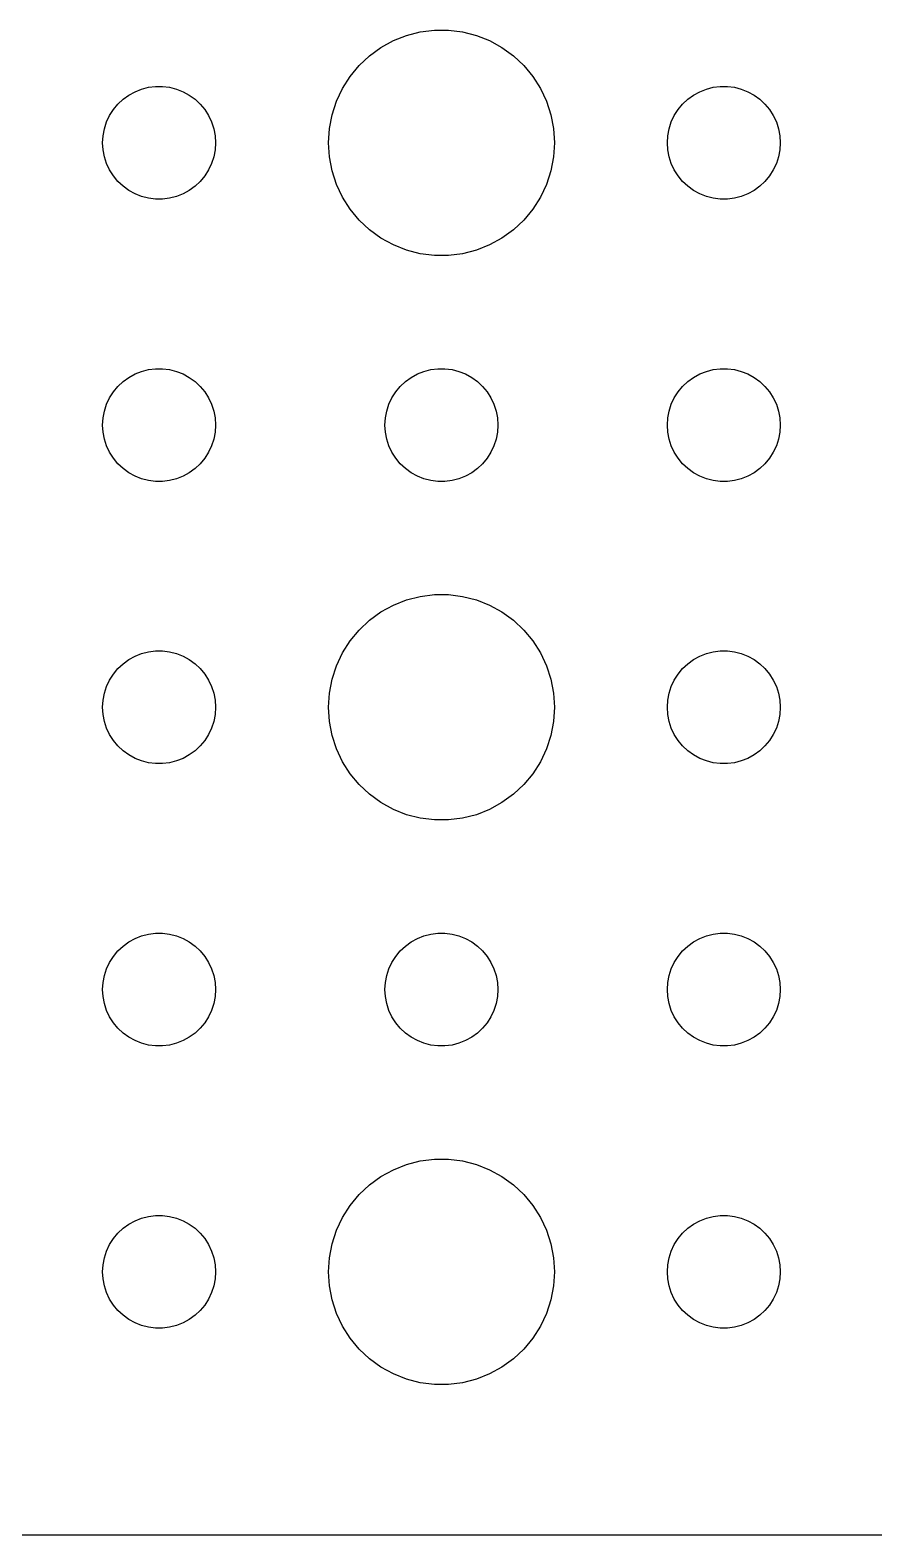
# Model space of a CAD drawing. Header units: metres. Extents: x -112 to 112, y -82 to 82.
# Drawn here: x -55.92 to -33.51, y -81.99 to -42.01 of the extents above; entities that cross this region are included whole.
import ezdxf

# ---------------------------------------------------------------- set-up
doc = ezdxf.new("R2010")
doc.units = ezdxf.units.M

msp = doc.modelspace()

# ---------------------------------------------------------------- linework, layer by layer
for p, q in [((-46.6075, -42.467), (-46.2773, -42.2855)), ((-46.2773, -42.2855), (-45.927, -42.1468)), ((-45.927, -42.1468), (-45.5621, -42.0531)), ((-45.5621, -42.0531), (-45.1884, -42.0059)), ((-45.1884, -42.0059), (-44.8116, -42.0059)), ((-44.8116, -42.0059), (-44.4379, -42.0531)), ((-44.4379, -42.0531), (-44.0729, -42.1468)), ((-44.0729, -42.1468), (-43.7227, -42.2855)), ((-43.7227, -42.2855), (-43.3925, -42.467)), ((-47.1869, -42.9464), (-46.9123, -42.6885)), ((-46.9123, -42.6885), (-46.6075, -42.467)), ((-43.3925, -42.467), (-43.0877, -42.6885)), ((-43.0877, -42.6885), (-42.8131, -42.9464)), ((-47.427, -43.2366), (-47.1869, -42.9464)), ((-42.8131, -42.9464), (-42.5729, -43.2366)), ((-53.1387, -43.6428), (-52.9635, -43.5734)), ((-52.9635, -43.5734), (-52.7811, -43.5266)), ((-52.7811, -43.5266), (-52.5942, -43.503)), ((-52.5942, -43.503), (-52.4058, -43.503)), ((-52.4058, -43.503), (-52.2189, -43.5266)), ((-52.2189, -43.5266), (-52.0365, -43.5734)), ((-52.0365, -43.5734), (-51.8613, -43.6428)), ((-47.7893, -43.8956), (-47.6289, -43.5547)), ((-47.6289, -43.5547), (-47.427, -43.2366)), ((-42.5729, -43.2366), (-42.3711, -43.5547)), ((-42.3711, -43.5547), (-42.2107, -43.8956)), ((-38.1387, -43.6428), (-37.9635, -43.5734)), ((-37.9635, -43.5734), (-37.7811, -43.5266)), ((-37.7811, -43.5266), (-37.5942, -43.503)), ((-37.5942, -43.503), (-37.4058, -43.503)), ((-37.4058, -43.503), (-37.2189, -43.5266)), ((-37.2189, -43.5266), (-37.0365, -43.5734)), ((-37.0365, -43.5734), (-36.8613, -43.6428)), ((-53.7135, -44.1183), (-53.5934, -43.9732)), ((-53.5934, -43.9732), (-53.4561, -43.8442)), ((-53.4561, -43.8442), (-53.3037, -43.7335)), ((-53.3037, -43.7335), (-53.1387, -43.6428)), ((-51.8613, -43.6428), (-51.6963, -43.7335)), ((-51.6963, -43.7335), (-51.5439, -43.8442)), ((-51.5439, -43.8442), (-51.4065, -43.9732)), ((-51.4065, -43.9732), (-51.2865, -44.1183)), ((-47.9057, -44.2539), (-47.7893, -43.8956)), ((-42.2107, -43.8956), (-42.0942, -44.2539)), ((-38.7135, -44.1183), (-38.5934, -43.9732)), ((-38.5934, -43.9732), (-38.4561, -43.8442)), ((-38.4561, -43.8442), (-38.3037, -43.7335)), ((-38.3037, -43.7335), (-38.1387, -43.6428)), ((-36.8613, -43.6428), (-36.6963, -43.7335)), ((-36.6963, -43.7335), (-36.5439, -43.8442)), ((-36.5439, -43.8442), (-36.4065, -43.9732)), ((-36.4065, -43.9732), (-36.2865, -44.1183)), ((-53.8947, -44.4478), (-53.8145, -44.2774)), ((-53.8145, -44.2774), (-53.7135, -44.1183)), ((-51.2865, -44.1183), (-51.1855, -44.2774)), ((-51.1855, -44.2774), (-51.1053, -44.4478)), ((-47.9763, -44.624), (-47.9057, -44.2539)), ((-42.0942, -44.2539), (-42.0237, -44.624)), ((-38.8947, -44.4478), (-38.8145, -44.2774)), ((-38.8145, -44.2774), (-38.7135, -44.1183)), ((-36.2865, -44.1183), (-36.1855, -44.2774)), ((-36.1855, -44.2774), (-36.1053, -44.4478)), ((-53.9882, -44.812), (-53.9529, -44.627)), ((-53.9529, -44.627), (-53.8947, -44.4478)), ((-51.1053, -44.4478), (-51.0471, -44.627)), ((-51.0471, -44.627), (-51.0118, -44.812)), ((-48, -45), (-47.9763, -44.624)), ((-42.0237, -44.624), (-42, -45)), ((-38.9882, -44.812), (-38.9529, -44.627)), ((-38.9529, -44.627), (-38.8947, -44.4478)), ((-36.1053, -44.4478), (-36.0471, -44.627)), ((-36.0471, -44.627), (-36.0118, -44.812)), ((-54, -45), (-53.9882, -44.812)), ((-53.9882, -45.188), (-54, -45)), ((-51.0118, -44.812), (-51, -45)), ((-51, -45), (-51.0118, -45.188)), ((-47.9763, -45.376), (-48, -45)), ((-42, -45), (-42.0237, -45.376)), ((-39, -45), (-38.9882, -44.812)), ((-38.9882, -45.188), (-39, -45)), ((-36.0118, -44.812), (-36, -45)), ((-36, -45), (-36.0118, -45.188)), ((-53.9529, -45.373), (-53.9882, -45.188)), ((-53.8947, -45.5522), (-53.9529, -45.373)), ((-53.8145, -45.7226), (-53.8947, -45.5522)), ((-51.1053, -45.5522), (-51.1855, -45.7226)), ((-51.0471, -45.373), (-51.1053, -45.5522)), ((-51.0118, -45.188), (-51.0471, -45.373)), ((-47.9057, -45.7461), (-47.9763, -45.376)), ((-42.0237, -45.376), (-42.0942, -45.7461)), ((-38.9529, -45.373), (-38.9882, -45.188)), ((-38.8947, -45.5522), (-38.9529, -45.373)), ((-38.8145, -45.7226), (-38.8947, -45.5522)), ((-36.1053, -45.5522), (-36.1855, -45.7226)), ((-36.0471, -45.373), (-36.1053, -45.5522)), ((-36.0118, -45.188), (-36.0471, -45.373)), ((-53.7135, -45.8817), (-53.8145, -45.7226)), ((-53.5934, -46.0268), (-53.7135, -45.8817)), ((-51.2865, -45.8817), (-51.4065, -46.0268)), ((-51.1855, -45.7226), (-51.2865, -45.8817)), ((-47.7893, -46.1044), (-47.9057, -45.7461)), ((-42.0942, -45.7461), (-42.2107, -46.1044)), ((-38.7135, -45.8817), (-38.8145, -45.7226)), ((-38.5934, -46.0268), (-38.7135, -45.8817)), ((-36.2865, -45.8817), (-36.4065, -46.0268)), ((-36.1855, -45.7226), (-36.2865, -45.8817)), ((-53.4561, -46.1558), (-53.5934, -46.0268)), ((-53.3037, -46.2665), (-53.4561, -46.1558)), ((-53.1387, -46.3572), (-53.3037, -46.2665)), ((-52.9635, -46.4266), (-53.1387, -46.3572)), ((-51.8613, -46.3572), (-52.0365, -46.4266)), ((-51.6963, -46.2665), (-51.8613, -46.3572)), ((-51.5439, -46.1558), (-51.6963, -46.2665)), ((-51.4065, -46.0268), (-51.5439, -46.1558)), ((-47.6289, -46.4453), (-47.7893, -46.1044)), ((-42.2107, -46.1044), (-42.3711, -46.4453)), ((-38.4561, -46.1558), (-38.5934, -46.0268)), ((-38.3037, -46.2665), (-38.4561, -46.1558)), ((-38.1387, -46.3572), (-38.3037, -46.2665)), ((-37.9635, -46.4266), (-38.1387, -46.3572)), ((-36.8613, -46.3572), (-37.0365, -46.4266)), ((-36.6963, -46.2665), (-36.8613, -46.3572)), ((-36.5439, -46.1558), (-36.6963, -46.2665)), ((-36.4065, -46.0268), (-36.5439, -46.1558)), ((-52.7811, -46.4734), (-52.9635, -46.4266)), ((-52.5942, -46.497), (-52.7811, -46.4734)), ((-52.4058, -46.497), (-52.5942, -46.497)), ((-52.2189, -46.4734), (-52.4058, -46.497)), ((-52.0365, -46.4266), (-52.2189, -46.4734)), ((-47.427, -46.7634), (-47.6289, -46.4453)), ((-47.1869, -47.0536), (-47.427, -46.7634)), ((-42.5729, -46.7634), (-42.8131, -47.0536)), ((-42.3711, -46.4453), (-42.5729, -46.7634)), ((-37.7811, -46.4734), (-37.9635, -46.4266)), ((-37.5942, -46.497), (-37.7811, -46.4734)), ((-37.4058, -46.497), (-37.5942, -46.497)), ((-37.2189, -46.4734), (-37.4058, -46.497)), ((-37.0365, -46.4266), (-37.2189, -46.4734)), ((-46.9123, -47.3115), (-47.1869, -47.0536)), ((-42.8131, -47.0536), (-43.0877, -47.3115)), ((-46.6075, -47.533), (-46.9123, -47.3115)), ((-46.2773, -47.7145), (-46.6075, -47.533)), ((-43.3925, -47.533), (-43.7227, -47.7145)), ((-43.0877, -47.3115), (-43.3925, -47.533)), ((-45.927, -47.8532), (-46.2773, -47.7145)), ((-45.5621, -47.9469), (-45.927, -47.8532)), ((-45.1884, -47.9941), (-45.5621, -47.9469)), ((-44.4379, -47.9469), (-44.8116, -47.9941)), ((-44.0729, -47.8532), (-44.4379, -47.9469)), ((-43.7227, -47.7145), (-44.0729, -47.8532)), ((-44.8116, -47.9941), (-45.1884, -47.9941)), ((-53.3037, -51.2335), (-53.1387, -51.1428)), ((-53.1387, -51.1428), (-52.9635, -51.0734)), ((-52.9635, -51.0734), (-52.7811, -51.0266)), ((-52.7811, -51.0266), (-52.5942, -51.003)), ((-52.5942, -51.003), (-52.4058, -51.003)), ((-52.4058, -51.003), (-52.2189, -51.0266)), ((-52.2189, -51.0266), (-52.0365, -51.0734)), ((-52.0365, -51.0734), (-51.8613, -51.1428)), ((-51.8613, -51.1428), (-51.6963, -51.2335)), ((-45.8037, -51.2335), (-45.6387, -51.1428)), ((-45.6387, -51.1428), (-45.4635, -51.0734)), ((-45.4635, -51.0734), (-45.2811, -51.0266)), ((-45.2811, -51.0266), (-45.0942, -51.003)), ((-45.0942, -51.003), (-44.9058, -51.003)), ((-44.9058, -51.003), (-44.7189, -51.0266)), ((-44.7189, -51.0266), (-44.5365, -51.0734)), ((-44.5365, -51.0734), (-44.3613, -51.1428)), ((-44.3613, -51.1428), (-44.1963, -51.2335)), ((-38.3037, -51.2335), (-38.1387, -51.1428)), ((-38.1387, -51.1428), (-37.9635, -51.0734)), ((-37.9635, -51.0734), (-37.7811, -51.0266)), ((-37.7811, -51.0266), (-37.5942, -51.003)), ((-37.5942, -51.003), (-37.4058, -51.003)), ((-37.4058, -51.003), (-37.2189, -51.0266)), ((-37.2189, -51.0266), (-37.0365, -51.0734)), ((-37.0365, -51.0734), (-36.8613, -51.1428)), ((-36.8613, -51.1428), (-36.6963, -51.2335)), ((-53.7135, -51.6183), (-53.5934, -51.4732)), ((-53.5934, -51.4732), (-53.4561, -51.3442)), ((-53.4561, -51.3442), (-53.3037, -51.2335)), ((-51.6963, -51.2335), (-51.5439, -51.3442)), ((-51.5439, -51.3442), (-51.4065, -51.4732)), ((-51.4065, -51.4732), (-51.2865, -51.6183)), ((-46.2135, -51.6183), (-46.0934, -51.4732)), ((-46.0934, -51.4732), (-45.9561, -51.3442)), ((-45.9561, -51.3442), (-45.8037, -51.2335)), ((-44.1963, -51.2335), (-44.0439, -51.3442)), ((-44.0439, -51.3442), (-43.9065, -51.4732)), ((-43.9065, -51.4732), (-43.7865, -51.6183)), ((-38.7135, -51.6183), (-38.5934, -51.4732)), ((-38.5934, -51.4732), (-38.4561, -51.3442)), ((-38.4561, -51.3442), (-38.3037, -51.2335)), ((-36.6963, -51.2335), (-36.5439, -51.3442)), ((-36.5439, -51.3442), (-36.4065, -51.4732)), ((-36.4065, -51.4732), (-36.2865, -51.6183)), ((-53.9529, -52.127), (-53.8947, -51.9478)), ((-53.8947, -51.9478), (-53.8145, -51.7774)), ((-53.8145, -51.7774), (-53.7135, -51.6183)), ((-51.2865, -51.6183), (-51.1855, -51.7774)), ((-51.1855, -51.7774), (-51.1053, -51.9478)), ((-51.1053, -51.9478), (-51.0471, -52.127)), ((-46.4529, -52.127), (-46.3947, -51.9478)), ((-46.3947, -51.9478), (-46.3145, -51.7774)), ((-46.3145, -51.7774), (-46.2135, -51.6183)), ((-43.7865, -51.6183), (-43.6855, -51.7774)), ((-43.6855, -51.7774), (-43.6053, -51.9478)), ((-43.6053, -51.9478), (-43.5471, -52.127)), ((-38.9529, -52.127), (-38.8947, -51.9478)), ((-38.8947, -51.9478), (-38.8145, -51.7774)), ((-38.8145, -51.7774), (-38.7135, -51.6183)), ((-36.2865, -51.6183), (-36.1855, -51.7774)), ((-36.1855, -51.7774), (-36.1053, -51.9478)), ((-36.1053, -51.9478), (-36.0471, -52.127)), ((-54, -52.5), (-53.9882, -52.312)), ((-53.9882, -52.312), (-53.9529, -52.127)), ((-51.0471, -52.127), (-51.0118, -52.312)), ((-51.0118, -52.312), (-51, -52.5)), ((-46.5, -52.5), (-46.4882, -52.312)), ((-46.4882, -52.312), (-46.4529, -52.127)), ((-43.5471, -52.127), (-43.5118, -52.312)), ((-43.5118, -52.312), (-43.5, -52.5)), ((-39, -52.5), (-38.9882, -52.312)), ((-38.9882, -52.312), (-38.9529, -52.127)), ((-36.0471, -52.127), (-36.0118, -52.312)), ((-36.0118, -52.312), (-36, -52.5)), ((-53.9882, -52.688), (-54, -52.5)), ((-53.9529, -52.873), (-53.9882, -52.688)), ((-51.0118, -52.688), (-51.0471, -52.873)), ((-51, -52.5), (-51.0118, -52.688)), ((-46.4882, -52.688), (-46.5, -52.5)), ((-46.4529, -52.873), (-46.4882, -52.688)), ((-43.5118, -52.688), (-43.5471, -52.873)), ((-43.5, -52.5), (-43.5118, -52.688)), ((-38.9882, -52.688), (-39, -52.5)), ((-38.9529, -52.873), (-38.9882, -52.688)), ((-36.0118, -52.688), (-36.0471, -52.873)), ((-36, -52.5), (-36.0118, -52.688)), ((-53.8947, -53.0522), (-53.9529, -52.873)), ((-53.8145, -53.2226), (-53.8947, -53.0522)), ((-51.1053, -53.0522), (-51.1855, -53.2226)), ((-51.0471, -52.873), (-51.1053, -53.0522)), ((-46.3947, -53.0522), (-46.4529, -52.873)), ((-46.3145, -53.2226), (-46.3947, -53.0522)), ((-43.6053, -53.0522), (-43.6855, -53.2226)), ((-43.5471, -52.873), (-43.6053, -53.0522)), ((-38.8947, -53.0522), (-38.9529, -52.873)), ((-38.8145, -53.2226), (-38.8947, -53.0522)), ((-36.1053, -53.0522), (-36.1855, -53.2226)), ((-36.0471, -52.873), (-36.1053, -53.0522)), ((-53.7135, -53.3817), (-53.8145, -53.2226)), ((-53.5934, -53.5268), (-53.7135, -53.3817)), ((-53.4561, -53.6558), (-53.5934, -53.5268)), ((-51.4065, -53.5268), (-51.5439, -53.6558)), ((-51.2865, -53.3817), (-51.4065, -53.5268)), ((-51.1855, -53.2226), (-51.2865, -53.3817)), ((-46.2135, -53.3817), (-46.3145, -53.2226)), ((-46.0934, -53.5268), (-46.2135, -53.3817)), ((-45.9561, -53.6558), (-46.0934, -53.5268)), ((-43.9065, -53.5268), (-44.0439, -53.6558)), ((-43.7865, -53.3817), (-43.9065, -53.5268)), ((-43.6855, -53.2226), (-43.7865, -53.3817)), ((-38.7135, -53.3817), (-38.8145, -53.2226)), ((-38.5934, -53.5268), (-38.7135, -53.3817)), ((-38.4561, -53.6558), (-38.5934, -53.5268)), ((-36.4065, -53.5268), (-36.5439, -53.6558)), ((-36.2865, -53.3817), (-36.4065, -53.5268)), ((-36.1855, -53.2226), (-36.2865, -53.3817)), ((-53.3037, -53.7665), (-53.4561, -53.6558)), ((-53.1387, -53.8572), (-53.3037, -53.7665)), ((-52.9635, -53.9266), (-53.1387, -53.8572)), ((-52.7811, -53.9734), (-52.9635, -53.9266)), ((-52.5942, -53.997), (-52.7811, -53.9734)), ((-52.2189, -53.9734), (-52.4058, -53.997)), ((-52.0365, -53.9266), (-52.2189, -53.9734)), ((-51.8613, -53.8572), (-52.0365, -53.9266)), ((-51.6963, -53.7665), (-51.8613, -53.8572)), ((-51.5439, -53.6558), (-51.6963, -53.7665)), ((-45.8037, -53.7665), (-45.9561, -53.6558)), ((-45.6387, -53.8572), (-45.8037, -53.7665)), ((-45.4635, -53.9266), (-45.6387, -53.8572)), ((-45.2811, -53.9734), (-45.4635, -53.9266)), ((-45.0942, -53.997), (-45.2811, -53.9734)), ((-44.7189, -53.9734), (-44.9058, -53.997)), ((-44.5365, -53.9266), (-44.7189, -53.9734)), ((-44.3613, -53.8572), (-44.5365, -53.9266)), ((-44.1963, -53.7665), (-44.3613, -53.8572)), ((-44.0439, -53.6558), (-44.1963, -53.7665)), ((-38.3037, -53.7665), (-38.4561, -53.6558)), ((-38.1387, -53.8572), (-38.3037, -53.7665)), ((-37.9635, -53.9266), (-38.1387, -53.8572)), ((-37.7811, -53.9734), (-37.9635, -53.9266)), ((-37.5942, -53.997), (-37.7811, -53.9734)), ((-37.2189, -53.9734), (-37.4058, -53.997)), ((-37.0365, -53.9266), (-37.2189, -53.9734)), ((-36.8613, -53.8572), (-37.0365, -53.9266)), ((-36.6963, -53.7665), (-36.8613, -53.8572)), ((-36.5439, -53.6558), (-36.6963, -53.7665)), ((-52.4058, -53.997), (-52.5942, -53.997)), ((-44.9058, -53.997), (-45.0942, -53.997)), ((-37.4058, -53.997), (-37.5942, -53.997)), ((-46.2773, -57.2855), (-45.927, -57.1468)), ((-45.927, -57.1468), (-45.5621, -57.0531)), ((-45.5621, -57.0531), (-45.1884, -57.0059)), ((-45.1884, -57.0059), (-44.8116, -57.0059)), ((-44.8116, -57.0059), (-44.4379, -57.0531)), ((-44.4379, -57.0531), (-44.0729, -57.1468)), ((-44.0729, -57.1468), (-43.7227, -57.2855)), ((-46.9123, -57.6885), (-46.6075, -57.467)), ((-46.6075, -57.467), (-46.2773, -57.2855)), ((-43.7227, -57.2855), (-43.3925, -57.467)), ((-43.3925, -57.467), (-43.0877, -57.6885)), ((-47.427, -58.2366), (-47.1869, -57.9464)), ((-47.1869, -57.9464), (-46.9123, -57.6885)), ((-43.0877, -57.6885), (-42.8131, -57.9464)), ((-42.8131, -57.9464), (-42.5729, -58.2366)), ((-47.6289, -58.5547), (-47.427, -58.2366)), ((-42.5729, -58.2366), (-42.3711, -58.5547)), ((-53.4561, -58.8442), (-53.3037, -58.7335)), ((-53.3037, -58.7335), (-53.1387, -58.6428)), ((-53.1387, -58.6428), (-52.9635, -58.5734)), ((-52.9635, -58.5734), (-52.7811, -58.5266)), ((-52.7811, -58.5266), (-52.5942, -58.503)), ((-52.5942, -58.503), (-52.4058, -58.503)), ((-52.4058, -58.503), (-52.2189, -58.5266)), ((-52.2189, -58.5266), (-52.0365, -58.5734)), ((-52.0365, -58.5734), (-51.8613, -58.6428)), ((-51.8613, -58.6428), (-51.6963, -58.7335)), ((-51.6963, -58.7335), (-51.5439, -58.8442)), ((-47.7893, -58.8956), (-47.6289, -58.5547)), ((-42.3711, -58.5547), (-42.2107, -58.8956)), ((-38.4561, -58.8442), (-38.3037, -58.7335)), ((-38.3037, -58.7335), (-38.1387, -58.6428)), ((-38.1387, -58.6428), (-37.9635, -58.5734)), ((-37.9635, -58.5734), (-37.7811, -58.5266)), ((-37.7811, -58.5266), (-37.5942, -58.503)), ((-37.5942, -58.503), (-37.4058, -58.503)), ((-37.4058, -58.503), (-37.2189, -58.5266)), ((-37.2189, -58.5266), (-37.0365, -58.5734)), ((-37.0365, -58.5734), (-36.8613, -58.6428)), ((-36.8613, -58.6428), (-36.6963, -58.7335)), ((-36.6963, -58.7335), (-36.5439, -58.8442)), ((-53.8145, -59.2774), (-53.7135, -59.1183)), ((-53.7135, -59.1183), (-53.5934, -58.9732)), ((-53.5934, -58.9732), (-53.4561, -58.8442)), ((-51.5439, -58.8442), (-51.4065, -58.9732)), ((-51.4065, -58.9732), (-51.2865, -59.1183)), ((-51.2865, -59.1183), (-51.1855, -59.2774)), ((-47.9057, -59.2539), (-47.7893, -58.8956)), ((-42.2107, -58.8956), (-42.0942, -59.2539)), ((-38.8145, -59.2774), (-38.7135, -59.1183)), ((-38.7135, -59.1183), (-38.5934, -58.9732)), ((-38.5934, -58.9732), (-38.4561, -58.8442)), ((-36.5439, -58.8442), (-36.4065, -58.9732)), ((-36.4065, -58.9732), (-36.2865, -59.1183)), ((-36.2865, -59.1183), (-36.1855, -59.2774)), ((-53.9529, -59.627), (-53.8947, -59.4478)), ((-53.8947, -59.4478), (-53.8145, -59.2774)), ((-51.1855, -59.2774), (-51.1053, -59.4478)), ((-51.1053, -59.4478), (-51.0471, -59.627)), ((-47.9763, -59.624), (-47.9057, -59.2539)), ((-42.0942, -59.2539), (-42.0237, -59.624)), ((-38.9529, -59.627), (-38.8947, -59.4478)), ((-38.8947, -59.4478), (-38.8145, -59.2774)), ((-36.1855, -59.2774), (-36.1053, -59.4478)), ((-36.1053, -59.4478), (-36.0471, -59.627)), ((-54, -60), (-53.9882, -59.812)), ((-53.9882, -59.812), (-53.9529, -59.627)), ((-51.0471, -59.627), (-51.0118, -59.812)), ((-51.0118, -59.812), (-51, -60)), ((-48, -60), (-47.9763, -59.624)), ((-42.0237, -59.624), (-42, -60)), ((-39, -60), (-38.9882, -59.812)), ((-38.9882, -59.812), (-38.9529, -59.627)), ((-36.0471, -59.627), (-36.0118, -59.812)), ((-36.0118, -59.812), (-36, -60)), ((-53.9882, -60.188), (-54, -60)), ((-53.9529, -60.373), (-53.9882, -60.188)), ((-53.8947, -60.5522), (-53.9529, -60.373)), ((-51.0471, -60.373), (-51.1053, -60.5522)), ((-51.0118, -60.188), (-51.0471, -60.373)), ((-51, -60), (-51.0118, -60.188)), ((-47.9763, -60.376), (-48, -60)), ((-47.9057, -60.7461), (-47.9763, -60.376)), ((-42.0237, -60.376), (-42.0942, -60.7461)), ((-42, -60), (-42.0237, -60.376)), ((-38.9882, -60.188), (-39, -60)), ((-38.9529, -60.373), (-38.9882, -60.188)), ((-38.8947, -60.5522), (-38.9529, -60.373)), ((-36.0471, -60.373), (-36.1053, -60.5522)), ((-36.0118, -60.188), (-36.0471, -60.373)), ((-36, -60), (-36.0118, -60.188)), ((-53.8145, -60.7226), (-53.8947, -60.5522)), ((-53.7135, -60.8817), (-53.8145, -60.7226)), ((-51.1855, -60.7226), (-51.2865, -60.8817)), ((-51.1053, -60.5522), (-51.1855, -60.7226)), ((-47.7893, -61.1044), (-47.9057, -60.7461)), ((-42.0942, -60.7461), (-42.2107, -61.1044)), ((-38.8145, -60.7226), (-38.8947, -60.5522)), ((-38.7135, -60.8817), (-38.8145, -60.7226)), ((-36.1855, -60.7226), (-36.2865, -60.8817)), ((-36.1053, -60.5522), (-36.1855, -60.7226)), ((-53.5934, -61.0268), (-53.7135, -60.8817)), ((-53.4561, -61.1558), (-53.5934, -61.0268)), ((-53.3037, -61.2665), (-53.4561, -61.1558)), ((-51.5439, -61.1558), (-51.6963, -61.2665)), ((-51.4065, -61.0268), (-51.5439, -61.1558)), ((-51.2865, -60.8817), (-51.4065, -61.0268)), ((-47.6289, -61.4453), (-47.7893, -61.1044)), ((-42.2107, -61.1044), (-42.3711, -61.4453)), ((-38.5934, -61.0268), (-38.7135, -60.8817)), ((-38.4561, -61.1558), (-38.5934, -61.0268)), ((-38.3037, -61.2665), (-38.4561, -61.1558)), ((-36.5439, -61.1558), (-36.6963, -61.2665)), ((-36.4065, -61.0268), (-36.5439, -61.1558)), ((-36.2865, -60.8817), (-36.4065, -61.0268)), ((-53.1387, -61.3572), (-53.3037, -61.2665)), ((-52.9635, -61.4266), (-53.1387, -61.3572)), ((-52.7811, -61.4734), (-52.9635, -61.4266)), ((-52.5942, -61.497), (-52.7811, -61.4734)), ((-52.4058, -61.497), (-52.5942, -61.497)), ((-52.2189, -61.4734), (-52.4058, -61.497)), ((-52.0365, -61.4266), (-52.2189, -61.4734)), ((-51.8613, -61.3572), (-52.0365, -61.4266)), ((-51.6963, -61.2665), (-51.8613, -61.3572)), ((-47.427, -61.7634), (-47.6289, -61.4453)), ((-42.3711, -61.4453), (-42.5729, -61.7634)), ((-38.1387, -61.3572), (-38.3037, -61.2665)), ((-37.9635, -61.4266), (-38.1387, -61.3572)), ((-37.7811, -61.4734), (-37.9635, -61.4266)), ((-37.5942, -61.497), (-37.7811, -61.4734)), ((-37.4058, -61.497), (-37.5942, -61.497)), ((-37.2189, -61.4734), (-37.4058, -61.497)), ((-37.0365, -61.4266), (-37.2189, -61.4734)), ((-36.8613, -61.3572), (-37.0365, -61.4266)), ((-36.6963, -61.2665), (-36.8613, -61.3572)), ((-47.1869, -62.0536), (-47.427, -61.7634)), ((-42.5729, -61.7634), (-42.8131, -62.0536)), ((-46.9123, -62.3115), (-47.1869, -62.0536)), ((-46.6075, -62.533), (-46.9123, -62.3115)), ((-43.0877, -62.3115), (-43.3925, -62.533)), ((-42.8131, -62.0536), (-43.0877, -62.3115)), ((-46.2773, -62.7145), (-46.6075, -62.533)), ((-45.927, -62.8532), (-46.2773, -62.7145)), ((-43.7227, -62.7145), (-44.0729, -62.8532)), ((-43.3925, -62.533), (-43.7227, -62.7145)), ((-45.5621, -62.9469), (-45.927, -62.8532)), ((-45.1884, -62.9941), (-45.5621, -62.9469)), ((-44.8116, -62.9941), (-45.1884, -62.9941)), ((-44.4379, -62.9469), (-44.8116, -62.9941)), ((-44.0729, -62.8532), (-44.4379, -62.9469)), ((-53.5934, -66.4732), (-53.4561, -66.3442)), ((-53.4561, -66.3442), (-53.3037, -66.2335)), ((-53.3037, -66.2335), (-53.1387, -66.1428)), ((-53.1387, -66.1428), (-52.9635, -66.0734)), ((-52.9635, -66.0734), (-52.7811, -66.0266)), ((-52.7811, -66.0266), (-52.5942, -66.003)), ((-52.5942, -66.003), (-52.4058, -66.003)), ((-52.4058, -66.003), (-52.2189, -66.0266)), ((-52.2189, -66.0266), (-52.0365, -66.0734)), ((-52.0365, -66.0734), (-51.8613, -66.1428)), ((-51.8613, -66.1428), (-51.6963, -66.2335)), ((-51.6963, -66.2335), (-51.5439, -66.3442)), ((-51.5439, -66.3442), (-51.4065, -66.4732)), ((-46.0934, -66.4732), (-45.9561, -66.3442)), ((-45.9561, -66.3442), (-45.8037, -66.2335)), ((-45.8037, -66.2335), (-45.6387, -66.1428)), ((-45.6387, -66.1428), (-45.4635, -66.0734)), ((-45.4635, -66.0734), (-45.2811, -66.0266)), ((-45.2811, -66.0266), (-45.0942, -66.003)), ((-45.0942, -66.003), (-44.9058, -66.003)), ((-44.9058, -66.003), (-44.7189, -66.0266)), ((-44.7189, -66.0266), (-44.5365, -66.0734)), ((-44.5365, -66.0734), (-44.3613, -66.1428)), ((-44.3613, -66.1428), (-44.1963, -66.2335)), ((-44.1963, -66.2335), (-44.0439, -66.3442)), ((-44.0439, -66.3442), (-43.9065, -66.4732)), ((-38.5934, -66.4732), (-38.4561, -66.3442)), ((-38.4561, -66.3442), (-38.3037, -66.2335)), ((-38.3037, -66.2335), (-38.1387, -66.1428)), ((-38.1387, -66.1428), (-37.9635, -66.0734)), ((-37.9635, -66.0734), (-37.7811, -66.0266)), ((-37.7811, -66.0266), (-37.5942, -66.003)), ((-37.5942, -66.003), (-37.4058, -66.003)), ((-37.4058, -66.003), (-37.2189, -66.0266)), ((-37.2189, -66.0266), (-37.0365, -66.0734)), ((-37.0365, -66.0734), (-36.8613, -66.1428)), ((-36.8613, -66.1428), (-36.6963, -66.2335)), ((-36.6963, -66.2335), (-36.5439, -66.3442)), ((-36.5439, -66.3442), (-36.4065, -66.4732)), ((-53.8145, -66.7774), (-53.7135, -66.6183)), ((-53.7135, -66.6183), (-53.5934, -66.4732)), ((-51.4065, -66.4732), (-51.2865, -66.6183)), ((-51.2865, -66.6183), (-51.1855, -66.7774)), ((-46.3145, -66.7774), (-46.2135, -66.6183)), ((-46.2135, -66.6183), (-46.0934, -66.4732)), ((-43.9065, -66.4732), (-43.7865, -66.6183)), ((-43.7865, -66.6183), (-43.6855, -66.7774)), ((-38.8145, -66.7774), (-38.7135, -66.6183)), ((-38.7135, -66.6183), (-38.5934, -66.4732)), ((-36.4065, -66.4732), (-36.2865, -66.6183)), ((-36.2865, -66.6183), (-36.1855, -66.7774)), ((-53.9882, -67.312), (-53.9529, -67.127)), ((-53.9529, -67.127), (-53.8947, -66.9478)), ((-53.8947, -66.9478), (-53.8145, -66.7774)), ((-51.1855, -66.7774), (-51.1053, -66.9478)), ((-51.1053, -66.9478), (-51.0471, -67.127)), ((-51.0471, -67.127), (-51.0118, -67.312)), ((-46.4882, -67.312), (-46.4529, -67.127)), ((-46.4529, -67.127), (-46.3947, -66.9478)), ((-46.3947, -66.9478), (-46.3145, -66.7774)), ((-43.6855, -66.7774), (-43.6053, -66.9478)), ((-43.6053, -66.9478), (-43.5471, -67.127)), ((-43.5471, -67.127), (-43.5118, -67.312)), ((-38.9882, -67.312), (-38.9529, -67.127)), ((-38.9529, -67.127), (-38.8947, -66.9478)), ((-38.8947, -66.9478), (-38.8145, -66.7774)), ((-36.1855, -66.7774), (-36.1053, -66.9478)), ((-36.1053, -66.9478), (-36.0471, -67.127)), ((-36.0471, -67.127), (-36.0118, -67.312)), ((-54, -67.5), (-53.9882, -67.312)), ((-53.9882, -67.688), (-54, -67.5)), ((-51.0118, -67.312), (-51, -67.5)), ((-51, -67.5), (-51.0118, -67.688)), ((-46.5, -67.5), (-46.4882, -67.312)), ((-46.4882, -67.688), (-46.5, -67.5)), ((-43.5118, -67.312), (-43.5, -67.5)), ((-43.5, -67.5), (-43.5118, -67.688)), ((-39, -67.5), (-38.9882, -67.312)), ((-38.9882, -67.688), (-39, -67.5)), ((-36.0118, -67.312), (-36, -67.5)), ((-36, -67.5), (-36.0118, -67.688)), ((-53.9529, -67.873), (-53.9882, -67.688)), ((-53.8947, -68.0522), (-53.9529, -67.873)), ((-51.0471, -67.873), (-51.1053, -68.0522)), ((-51.0118, -67.688), (-51.0471, -67.873)), ((-46.4529, -67.873), (-46.4882, -67.688)), ((-46.3947, -68.0522), (-46.4529, -67.873)), ((-43.5471, -67.873), (-43.6053, -68.0522)), ((-43.5118, -67.688), (-43.5471, -67.873)), ((-38.9529, -67.873), (-38.9882, -67.688)), ((-38.8947, -68.0522), (-38.9529, -67.873)), ((-36.0471, -67.873), (-36.1053, -68.0522)), ((-36.0118, -67.688), (-36.0471, -67.873)), ((-53.8145, -68.2226), (-53.8947, -68.0522)), ((-53.7135, -68.3817), (-53.8145, -68.2226)), ((-51.1855, -68.2226), (-51.2865, -68.3817)), ((-51.1053, -68.0522), (-51.1855, -68.2226)), ((-46.3145, -68.2226), (-46.3947, -68.0522)), ((-46.2135, -68.3817), (-46.3145, -68.2226)), ((-43.6855, -68.2226), (-43.7865, -68.3817)), ((-43.6053, -68.0522), (-43.6855, -68.2226)), ((-38.8145, -68.2226), (-38.8947, -68.0522)), ((-38.7135, -68.3817), (-38.8145, -68.2226)), ((-36.1855, -68.2226), (-36.2865, -68.3817)), ((-36.1053, -68.0522), (-36.1855, -68.2226)), ((-53.5934, -68.5268), (-53.7135, -68.3817)), ((-53.4561, -68.6558), (-53.5934, -68.5268)), ((-53.3037, -68.7665), (-53.4561, -68.6558)), ((-53.1387, -68.8572), (-53.3037, -68.7665)), ((-51.6963, -68.7665), (-51.8613, -68.8572)), ((-51.5439, -68.6558), (-51.6963, -68.7665)), ((-51.4065, -68.5268), (-51.5439, -68.6558)), ((-51.2865, -68.3817), (-51.4065, -68.5268)), ((-46.0934, -68.5268), (-46.2135, -68.3817)), ((-45.9561, -68.6558), (-46.0934, -68.5268)), ((-45.8037, -68.7665), (-45.9561, -68.6558)), ((-45.6387, -68.8572), (-45.8037, -68.7665)), ((-44.1963, -68.7665), (-44.3613, -68.8572)), ((-44.0439, -68.6558), (-44.1963, -68.7665)), ((-43.9065, -68.5268), (-44.0439, -68.6558)), ((-43.7865, -68.3817), (-43.9065, -68.5268)), ((-38.5934, -68.5268), (-38.7135, -68.3817)), ((-38.4561, -68.6558), (-38.5934, -68.5268)), ((-38.3037, -68.7665), (-38.4561, -68.6558)), ((-38.1387, -68.8572), (-38.3037, -68.7665)), ((-36.6963, -68.7665), (-36.8613, -68.8572)), ((-36.5439, -68.6558), (-36.6963, -68.7665)), ((-36.4065, -68.5268), (-36.5439, -68.6558)), ((-36.2865, -68.3817), (-36.4065, -68.5268)), ((-52.9635, -68.9266), (-53.1387, -68.8572)), ((-52.7811, -68.9734), (-52.9635, -68.9266)), ((-52.5942, -68.997), (-52.7811, -68.9734)), ((-52.4058, -68.997), (-52.5942, -68.997)), ((-52.2189, -68.9734), (-52.4058, -68.997)), ((-52.0365, -68.9266), (-52.2189, -68.9734)), ((-51.8613, -68.8572), (-52.0365, -68.9266)), ((-45.4635, -68.9266), (-45.6387, -68.8572)), ((-45.2811, -68.9734), (-45.4635, -68.9266)), ((-45.0942, -68.997), (-45.2811, -68.9734)), ((-44.9058, -68.997), (-45.0942, -68.997)), ((-44.7189, -68.9734), (-44.9058, -68.997)), ((-44.5365, -68.9266), (-44.7189, -68.9734)), ((-44.3613, -68.8572), (-44.5365, -68.9266)), ((-37.9635, -68.9266), (-38.1387, -68.8572)), ((-37.7811, -68.9734), (-37.9635, -68.9266)), ((-37.5942, -68.997), (-37.7811, -68.9734)), ((-37.4058, -68.997), (-37.5942, -68.997)), ((-37.2189, -68.9734), (-37.4058, -68.997)), ((-37.0365, -68.9266), (-37.2189, -68.9734)), ((-36.8613, -68.8572), (-37.0365, -68.9266)), ((-46.6075, -72.467), (-46.2773, -72.2855)), ((-46.2773, -72.2855), (-45.927, -72.1468)), ((-45.927, -72.1468), (-45.5621, -72.0531)), ((-45.5621, -72.0531), (-45.1884, -72.0059)), ((-45.1884, -72.0059), (-44.8116, -72.0059)), ((-44.8116, -72.0059), (-44.4379, -72.0531)), ((-44.4379, -72.0531), (-44.0729, -72.1468)), ((-44.0729, -72.1468), (-43.7227, -72.2855)), ((-43.7227, -72.2855), (-43.3925, -72.467)), ((-47.1869, -72.9464), (-46.9123, -72.6885)), ((-46.9123, -72.6885), (-46.6075, -72.467)), ((-43.3925, -72.467), (-43.0877, -72.6885)), ((-43.0877, -72.6885), (-42.8131, -72.9464)), ((-47.427, -73.2366), (-47.1869, -72.9464)), ((-42.8131, -72.9464), (-42.5729, -73.2366)), ((-52.9635, -73.5734), (-52.7811, -73.5266)), ((-52.7811, -73.5266), (-52.5942, -73.503)), ((-52.5942, -73.503), (-52.4058, -73.503)), ((-52.4058, -73.503), (-52.2189, -73.5266)), ((-52.2189, -73.5266), (-52.0365, -73.5734)), ((-47.7893, -73.8956), (-47.6289, -73.5547)), ((-47.6289, -73.5547), (-47.427, -73.2366)), ((-42.5729, -73.2366), (-42.3711, -73.5547)), ((-42.3711, -73.5547), (-42.2107, -73.8956)), ((-37.9635, -73.5734), (-37.7811, -73.5266)), ((-37.7811, -73.5266), (-37.5942, -73.503)), ((-37.5942, -73.503), (-37.4058, -73.503)), ((-37.4058, -73.503), (-37.2189, -73.5266)), ((-37.2189, -73.5266), (-37.0365, -73.5734)), ((-53.5934, -73.9732), (-53.4561, -73.8442)), ((-53.4561, -73.8442), (-53.3037, -73.7335)), ((-53.3037, -73.7335), (-53.1387, -73.6428)), ((-53.1387, -73.6428), (-52.9635, -73.5734)), ((-52.0365, -73.5734), (-51.8613, -73.6428)), ((-51.8613, -73.6428), (-51.6963, -73.7335)), ((-51.6963, -73.7335), (-51.5439, -73.8442)), ((-51.5439, -73.8442), (-51.4065, -73.9732)), ((-47.9057, -74.2539), (-47.7893, -73.8956)), ((-42.2107, -73.8956), (-42.0942, -74.2539)), ((-38.5934, -73.9732), (-38.4561, -73.8442)), ((-38.4561, -73.8442), (-38.3037, -73.7335)), ((-38.3037, -73.7335), (-38.1387, -73.6428)), ((-38.1387, -73.6428), (-37.9635, -73.5734)), ((-37.0365, -73.5734), (-36.8613, -73.6428)), ((-36.8613, -73.6428), (-36.6963, -73.7335)), ((-36.6963, -73.7335), (-36.5439, -73.8442)), ((-36.5439, -73.8442), (-36.4065, -73.9732)), ((-53.8947, -74.4478), (-53.8145, -74.2774)), ((-53.8145, -74.2774), (-53.7135, -74.1183)), ((-53.7135, -74.1183), (-53.5934, -73.9732)), ((-51.4065, -73.9732), (-51.2865, -74.1183)), ((-51.2865, -74.1183), (-51.1855, -74.2774)), ((-51.1855, -74.2774), (-51.1053, -74.4478)), ((-47.9763, -74.624), (-47.9057, -74.2539)), ((-42.0942, -74.2539), (-42.0237, -74.624)), ((-38.8947, -74.4478), (-38.8145, -74.2774)), ((-38.8145, -74.2774), (-38.7135, -74.1183)), ((-38.7135, -74.1183), (-38.5934, -73.9732)), ((-36.4065, -73.9732), (-36.2865, -74.1183)), ((-36.2865, -74.1183), (-36.1855, -74.2774)), ((-36.1855, -74.2774), (-36.1053, -74.4478)), ((-53.9882, -74.812), (-53.9529, -74.627)), ((-53.9529, -74.627), (-53.8947, -74.4478)), ((-51.1053, -74.4478), (-51.0471, -74.627)), ((-51.0471, -74.627), (-51.0118, -74.812)), ((-48, -75), (-47.9763, -74.624)), ((-42.0237, -74.624), (-42, -75)), ((-38.9882, -74.812), (-38.9529, -74.627)), ((-38.9529, -74.627), (-38.8947, -74.4478)), ((-36.1053, -74.4478), (-36.0471, -74.627)), ((-36.0471, -74.627), (-36.0118, -74.812)), ((-54, -75), (-53.9882, -74.812)), ((-53.9882, -75.188), (-54, -75)), ((-51.0118, -74.812), (-51, -75)), ((-51, -75), (-51.0118, -75.188)), ((-47.9763, -75.376), (-48, -75)), ((-42, -75), (-42.0237, -75.376)), ((-39, -75), (-38.9882, -74.812)), ((-38.9882, -75.188), (-39, -75)), ((-36.0118, -74.812), (-36, -75)), ((-36, -75), (-36.0118, -75.188)), ((-53.9529, -75.373), (-53.9882, -75.188)), ((-53.8947, -75.5522), (-53.9529, -75.373)), ((-53.8145, -75.7226), (-53.8947, -75.5522)), ((-51.1053, -75.5522), (-51.1855, -75.7226)), ((-51.0471, -75.373), (-51.1053, -75.5522)), ((-51.0118, -75.188), (-51.0471, -75.373)), ((-47.9057, -75.7461), (-47.9763, -75.376)), ((-42.0237, -75.376), (-42.0942, -75.7461)), ((-38.9529, -75.373), (-38.9882, -75.188)), ((-38.8947, -75.5522), (-38.9529, -75.373)), ((-38.8145, -75.7226), (-38.8947, -75.5522)), ((-36.1053, -75.5522), (-36.1855, -75.7226)), ((-36.0471, -75.373), (-36.1053, -75.5522)), ((-36.0118, -75.188), (-36.0471, -75.373)), ((-53.7135, -75.8817), (-53.8145, -75.7226)), ((-53.5934, -76.0268), (-53.7135, -75.8817)), ((-51.2865, -75.8817), (-51.4065, -76.0268)), ((-51.1855, -75.7226), (-51.2865, -75.8817)), ((-47.7893, -76.1044), (-47.9057, -75.7461)), ((-42.0942, -75.7461), (-42.2107, -76.1044)), ((-38.7135, -75.8817), (-38.8145, -75.7226)), ((-38.5934, -76.0268), (-38.7135, -75.8817)), ((-36.2865, -75.8817), (-36.4065, -76.0268)), ((-36.1855, -75.7226), (-36.2865, -75.8817)), ((-53.4561, -76.1558), (-53.5934, -76.0268)), ((-53.3037, -76.2665), (-53.4561, -76.1558)), ((-53.1387, -76.3572), (-53.3037, -76.2665)), ((-52.9635, -76.4266), (-53.1387, -76.3572)), ((-51.8613, -76.3572), (-52.0365, -76.4266)), ((-51.6963, -76.2665), (-51.8613, -76.3572)), ((-51.5439, -76.1558), (-51.6963, -76.2665)), ((-51.4065, -76.0268), (-51.5439, -76.1558)), ((-47.6289, -76.4453), (-47.7893, -76.1044)), ((-42.2107, -76.1044), (-42.3711, -76.4453)), ((-38.4561, -76.1558), (-38.5934, -76.0268)), ((-38.3037, -76.2665), (-38.4561, -76.1558)), ((-38.1387, -76.3572), (-38.3037, -76.2665)), ((-37.9635, -76.4266), (-38.1387, -76.3572)), ((-36.8613, -76.3572), (-37.0365, -76.4266)), ((-36.6963, -76.2665), (-36.8613, -76.3572)), ((-36.5439, -76.1558), (-36.6963, -76.2665)), ((-36.4065, -76.0268), (-36.5439, -76.1558)), ((-52.7811, -76.4734), (-52.9635, -76.4266)), ((-52.5942, -76.497), (-52.7811, -76.4734)), ((-52.4058, -76.497), (-52.5942, -76.497)), ((-52.2189, -76.4734), (-52.4058, -76.497)), ((-52.0365, -76.4266), (-52.2189, -76.4734)), ((-47.427, -76.7634), (-47.6289, -76.4453)), ((-47.1869, -77.0536), (-47.427, -76.7634)), ((-42.5729, -76.7634), (-42.8131, -77.0536)), ((-42.3711, -76.4453), (-42.5729, -76.7634)), ((-37.7811, -76.4734), (-37.9635, -76.4266)), ((-37.5942, -76.497), (-37.7811, -76.4734)), ((-37.4058, -76.497), (-37.5942, -76.497)), ((-37.2189, -76.4734), (-37.4058, -76.497)), ((-37.0365, -76.4266), (-37.2189, -76.4734)), ((-46.9123, -77.3115), (-47.1869, -77.0536)), ((-42.8131, -77.0536), (-43.0877, -77.3115)), ((-46.6075, -77.533), (-46.9123, -77.3115)), ((-46.2773, -77.7145), (-46.6075, -77.533)), ((-43.3925, -77.533), (-43.7227, -77.7145)), ((-43.0877, -77.3115), (-43.3925, -77.533)), ((-45.927, -77.8532), (-46.2773, -77.7145)), ((-45.5621, -77.9469), (-45.927, -77.8532)), ((-45.1884, -77.9941), (-45.5621, -77.9469)), ((-44.4379, -77.9469), (-44.8116, -77.9941)), ((-44.0729, -77.8532), (-44.4379, -77.9469)), ((-43.7227, -77.7145), (-44.0729, -77.8532)), ((-44.8116, -77.9941), (-45.1884, -77.9941)), ((-107.314, -81.9901), (107.314, -81.9901))]:
    msp.add_line(p, q)

doc.saveas('drawing.dxf')
